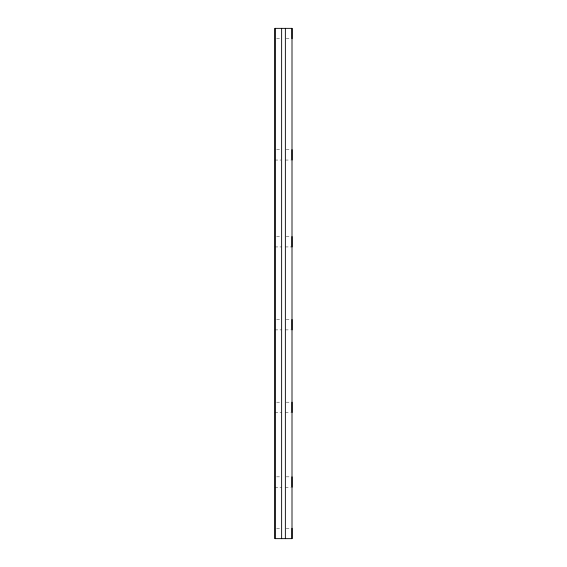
<?xml version="1.0" encoding="UTF-8"?>
<svg xmlns="http://www.w3.org/2000/svg" width="567" height="567" viewBox="0 0 567 567"><rect width="100%" height="100%" fill="white"/><g stroke="black" fill="none" stroke-linecap="round" stroke-linejoin="round"><path stroke-width="0.43" stroke-dasharray="2.83 2.13" d="M276.653 38.719L280.807 38.719M286.193 38.719L290.347 38.719M276.653 149.674L280.807 149.674M286.193 149.674L290.347 149.674M274.995 160.043L280.807 160.043M285.364 160.043L290.347 160.043M276.653 236.567L280.807 236.567M286.193 236.567L290.347 236.567M274.995 246.936L281.636 246.936M285.364 246.936L292.005 246.936M276.653 319.519L280.807 319.519M286.193 319.519L290.347 319.519M274.995 329.895L281.636 329.895M285.364 329.895L290.347 329.895M276.653 402.187L280.807 402.187M286.193 402.187L290.347 402.187M274.995 412.556L281.636 412.556M285.364 412.556L290.347 412.556M276.653 476.847L280.807 476.847M286.193 476.847L290.347 476.847M274.995 487.216L281.636 487.216M285.364 487.216L290.347 487.216M276.653 528.281L280.807 528.281M286.193 528.281L290.347 528.281"/><path stroke-width="0.85" d="M274.995 538.65L274.995 28.35L292.005 28.35L292.005 538.65L274.995 538.65L274.995 28.35M292.005 538.65L292.005 528.281M292.005 487.216L292.005 476.847M292.005 412.556L292.005 402.187M292.005 329.895L292.005 319.519M292.005 246.936L292.005 236.567M292.005 160.043L292.005 149.674M292.005 38.719L292.005 28.35M285.364 28.35L285.364 538.65M281.636 28.35L281.636 538.65"/></g></svg>
